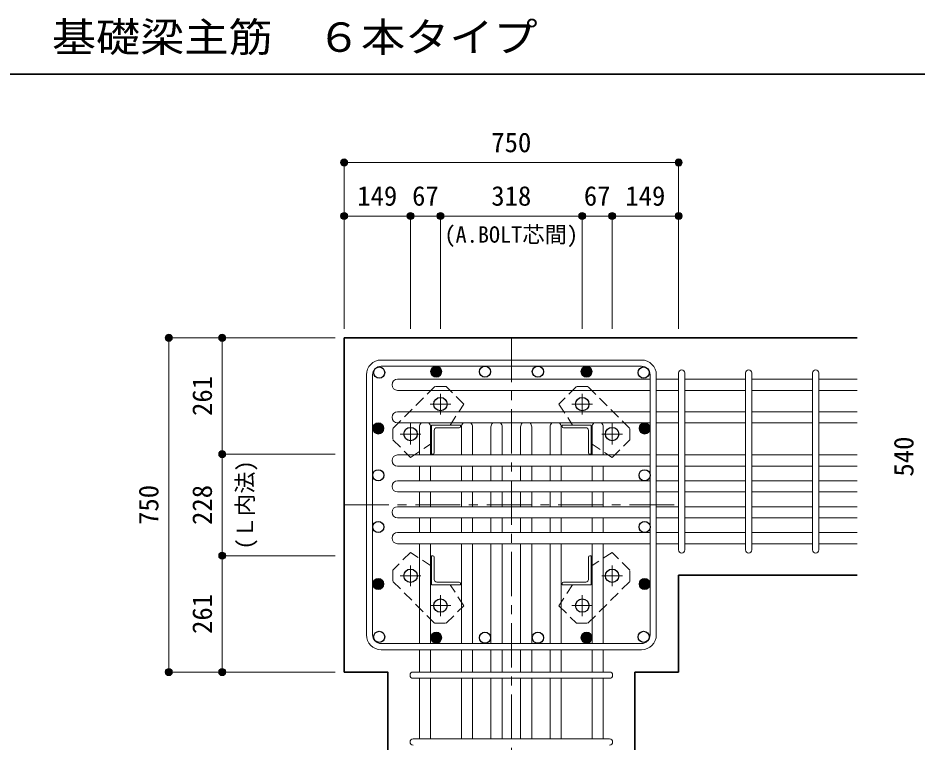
# Model space of a CAD drawing. Units: millimetres at full size, sheet at 1:20. Extents: x -3982 to 3969, y -2797 to 2801.
# Drawn here: x -628 to 1388, y -1647 to -22 of the extents above; entities that cross this region are included whole.
import ezdxf
from ezdxf.enums import TextEntityAlignment as Align

# ---------------------------------------------------------------- set-up
doc = ezdxf.new("R2010")
doc.units = ezdxf.units.MM
doc.header["$LTSCALE"] = 20
doc.header["$PDMODE"] = 32
doc.header["$PDSIZE"] = 12
doc.linetypes.add('CHAIN1', pattern=[8, 5, -1, 1, -1])
doc.linetypes.add('DASHED1', pattern=[1.8, 1.2, -0.6])
for name, color, linetype, lineweight in [('6-1_躯体線', 2, 'Continuous', 35), ('6-2_A.Bolt_', 4, 'Continuous', 9), ('6-3_柱型主筋', 4, 'Continuous', 9), ('6-4_フープ', 7, 'Continuous', 18), ('6-5_梁主筋', 7, 'Continuous', 18), ('6-6_S.T.P.', 7, 'Continuous', 18), ('6-7_文字', 7, 'Continuous', 18), ('6-9', 4, 'DASHED1', 9), ('6-D_寸法', 4, 'Continuous', 9), ('F-0_枠', 6, 'Continuous', 40)]:
    doc.layers.add(name, color=color, linetype=linetype, lineweight=lineweight)
doc.styles.add('ＭＳ ゴシック', font='')
doc.styles.get('ＭＳ ゴシック').set_extended_font_data('MS Gothic')

msp = doc.modelspace()

# ---------------------------------------------------------------- linework, layer by layer
at = {"layer": '6-1_躯体線'}
for p, q in [((103.29, -1489.67), (103.29, -739.67)), ((1253.29, -739.67), (103.29, -739.67)), ((1253.29, -1272.67), (853.29, -1272.67)), ((853.29, -1489.67), (853.29, -1272.67)), ((755.29, -1889.67), (755.29, -1489.67)), ((853.29, -1489.67), (755.29, -1489.67))]:
    msp.add_line(p, q, dxfattribs=at)
msp.add_lwpolyline([(201.29, -1889.67), (201.29, -1489.67), (103.29, -1489.67)], dxfattribs=at)
at = {"layer": '6-2_A.Bolt_', "linetype": 'CHAIN1'}
for p, q in [((319.29, -911.87), (319.29, -865.37)), ((637.29, -911.87), (637.29, -865.37)), ((342.49, -888.67), (295.99, -888.67)), ((614.09, -888.67), (660.59, -888.67)), ((252.29, -978.87), (252.29, -932.37)), ((704.29, -978.87), (704.29, -932.37)), ((275.49, -955.67), (228.99, -955.67)), ((681.09, -955.67), (727.59, -955.67)), ((252.29, -1250.47), (252.29, -1296.97)), ((704.29, -1250.47), (704.29, -1296.97)), ((275.49, -1273.67), (228.99, -1273.67)), ((681.09, -1273.67), (727.59, -1273.67)), ((319.29, -1317.47), (319.29, -1363.97)), ((637.29, -1317.47), (637.29, -1363.97)), ((342.49, -1340.67), (295.99, -1340.67)), ((614.09, -1340.67), (660.59, -1340.67))]:
    msp.add_line(p, q, dxfattribs=at)
at = {"layer": '6-2_A.Bolt_'}
for p, q in [((299.29, -1000.67), (299.29, -935.67)), ((364.29, -935.67), (299.29, -935.67)), ((311.29, -941.67), (361.29, -941.67)), ((364.29, -935.67), (364.29, -938.67)), ((592.29, -935.67), (592.29, -938.67)), ((592.29, -935.67), (657.29, -935.67)), ((645.29, -941.67), (595.29, -941.67)), ((657.29, -1000.67), (657.29, -935.67)), ((305.29, -947.67), (305.29, -997.67)), ((651.29, -947.67), (651.29, -997.67)), ((299.29, -1000.67), (302.29, -1000.67)), ((657.29, -1000.67), (654.29, -1000.67)), ((299.29, -1228.67), (302.29, -1228.67)), ((299.29, -1228.67), (299.29, -1293.67)), ((657.29, -1228.67), (654.29, -1228.67)), ((657.29, -1228.67), (657.29, -1293.67)), ((305.29, -1281.67), (305.29, -1231.67)), ((651.29, -1281.67), (651.29, -1231.67)), ((311.29, -1287.67), (361.29, -1287.67)), ((645.29, -1287.67), (595.29, -1287.67)), ((364.29, -1293.67), (299.29, -1293.67)), ((364.29, -1293.67), (364.29, -1290.67)), ((592.29, -1293.67), (592.29, -1290.67)), ((592.29, -1293.67), (657.29, -1293.67))]:
    msp.add_line(p, q, dxfattribs=at)
at = {"layer": '6-2_A.Bolt_', "color": 3, "lineweight": 25}
for centre in [(319.29, -888.67), (637.29, -888.67), (252.29, -955.67), (704.29, -955.67), (252.29, -1273.67), (704.29, -1273.67), (319.29, -1340.67), (637.29, -1340.67)]:
    msp.add_circle(centre, 15, dxfattribs=at)
at = {"layer": '6-2_A.Bolt_'}
for centre, radius, start, end in [((311.29, -947.67), 6, 90, 180), ((361.29, -938.67), 3, 270, 0), ((595.29, -938.67), 3, 180, 270), ((645.29, -947.67), 6, 0, 90), ((302.29, -997.67), 3, 270, 0), ((654.29, -997.67), 3, 180, 270), ((302.29, -1231.67), 3, 0, 90), ((654.29, -1231.67), 3, 90, 180), ((311.29, -1281.67), 6, 180, 270), ((361.29, -1290.67), 3, 0, 90), ((595.29, -1290.67), 3, 90, 180), ((645.29, -1281.67), 6, 270, 0)]:
    msp.add_arc(centre, radius, start, end, dxfattribs=at)
at = {"layer": '6-3_柱型主筋', "color": 3, "lineweight": 25}
for centre in [(182.02, -817.79), (419.18, -815.74), (537.76, -815.74), (774.92, -817.79), (179.97, -1048.17), (776.97, -1048.17), (179.97, -1164.17), (776.97, -1164.17), (182.02, -1410.69), (419.18, -1412.74), (537.76, -1412.74), (774.92, -1410.69)]:
    msp.add_circle(centre, 12.5, dxfattribs=at)
at = {"layer": '6-3_柱型主筋'}
for centre, radius in [((309.79, -815.74), 12.5), ((309.79, -815.74), 11), ((646.79, -815.74), 12.5), ((646.79, -815.74), 11), ((309.79, -815.74), 9.5), ((309.79, -815.74), 8), ((309.79, -815.74), 6.5), ((309.79, -815.74), 5), ((309.79, -815.74), 3.5), ((309.79, -815.74), 2), ((309.79, -815.74), 0.5), ((646.79, -815.74), 9.5), ((646.79, -815.74), 8), ((646.79, -815.74), 6.5), ((646.79, -815.74), 5), ((646.79, -815.74), 3.5), ((646.79, -815.74), 2), ((646.79, -815.74), 0.5), ((179.97, -943.17), 12.5), ((179.97, -943.17), 11), ((179.97, -943.17), 9.5), ((179.97, -943.17), 8), ((179.97, -943.17), 6.5), ((179.97, -943.17), 5), ((179.97, -943.17), 3.5), ((179.97, -943.17), 2), ((179.97, -943.17), 0.5), ((776.97, -943.17), 12.5), ((776.97, -943.17), 11), ((776.97, -943.17), 9.5), ((776.97, -943.17), 8), ((776.97, -943.17), 6.5), ((776.97, -943.17), 5), ((776.97, -943.17), 3.5), ((776.97, -943.17), 2), ((776.97, -943.17), 0.5), ((179.97, -1292.11), 12.5), ((179.97, -1292.11), 11), ((179.97, -1292.11), 9.5), ((179.97, -1292.11), 8), ((179.97, -1292.11), 6.5), ((179.97, -1292.11), 5), ((179.97, -1292.11), 3.5), ((776.97, -1292.11), 12.5), ((776.97, -1292.11), 11), ((776.97, -1292.11), 9.5), ((776.97, -1292.11), 8), ((776.97, -1292.11), 6.5), ((776.97, -1292.11), 5), ((776.97, -1292.11), 3.5), ((179.97, -1292.11), 2), ((179.97, -1292.11), 0.5), ((776.97, -1292.11), 2), ((776.97, -1292.11), 0.5), ((309.79, -1412.74), 12.5), ((309.79, -1412.74), 11), ((309.79, -1412.74), 9.5), ((309.79, -1412.74), 8), ((309.79, -1412.74), 6.5), ((309.79, -1412.74), 5), ((309.79, -1412.74), 3.5), ((309.79, -1412.74), 2), ((646.79, -1412.74), 12.5), ((646.79, -1412.74), 11), ((646.79, -1412.74), 9.5), ((646.79, -1412.74), 8), ((646.79, -1412.74), 6.5), ((646.79, -1412.74), 5), ((646.79, -1412.74), 3.5), ((646.79, -1412.74), 2), ((309.79, -1412.74), 0.5), ((646.79, -1412.74), 0.5)]:
    msp.add_circle(centre, radius, dxfattribs=at)
at = {"layer": '6-4_フープ'}
for p, q in [((769.79, -789.67), (186.79, -789.67)), ((769.79, -803.67), (186.79, -803.67)), ((153.29, -1406.17), (153.29, -823.17)), ((167.29, -1406.17), (167.29, -823.17)), ((789.29, -1406.17), (789.29, -823.17)), ((803.29, -1406.17), (803.29, -823.17)), ((769.79, -1425.67), (186.79, -1425.67)), ((769.79, -1439.67), (186.79, -1439.67))]:
    msp.add_line(p, q, dxfattribs=at)
for centre, radius, start, end in [((186.79, -823.17), 33.5, 90, 180), ((186.79, -823.17), 19.5, 90, 180), ((769.79, -823.17), 33.5, 0, 90), ((769.79, -823.17), 19.5, 0, 90), ((186.79, -1406.17), 33.5, 180, 270), ((186.79, -1406.17), 19.5, 180, 270), ((769.79, -1406.17), 33.5, 270, 0), ((769.79, -1406.17), 19.5, 270, 0)]:
    msp.add_arc(centre, radius, start, end, dxfattribs=at)
at = {"layer": '6-5_梁主筋'}
for p, q in [((223.29, -832.72), (789.29, -832.72)), ((853.29, -832.72), (803.29, -832.72)), ((1003.29, -832.72), (867.29, -832.72)), ((1153.29, -832.72), (1017.29, -832.72)), ((1253.29, -832.72), (1167.29, -832.72)), ((223.29, -857.72), (789.29, -857.72)), ((853.29, -857.72), (803.29, -857.72)), ((1003.29, -857.72), (867.29, -857.72)), ((1153.29, -857.72), (1017.29, -857.72)), ((1253.29, -857.72), (1167.29, -857.72)), ((223.29, -905.67), (789.29, -905.67)), ((853.29, -905.67), (803.29, -905.67)), ((1003.29, -905.67), (867.29, -905.67)), ((1153.29, -905.67), (1017.29, -905.67)), ((1253.29, -905.67), (1167.29, -905.67)), ((223.29, -930.67), (789.29, -930.67)), ((272.29, -939.67), (272.29, -1002.67)), ((297.29, -939.67), (297.29, -1002.67)), ((366.29, -939.67), (366.29, -1002.67)), ((391.29, -939.67), (391.29, -1002.67)), ((432.62, -939.67), (432.62, -1002.67)), ((457.62, -939.67), (457.62, -1002.67)), ((498.96, -939.67), (498.96, -1002.67)), ((523.96, -939.67), (523.96, -1002.67)), ((565.29, -939.67), (565.29, -1002.67)), ((590.29, -939.67), (590.29, -1002.67)), ((659.29, -939.67), (659.29, -1002.67)), ((684.29, -939.67), (684.29, -1002.67)), ((853.29, -930.67), (803.29, -930.67)), ((1003.29, -930.67), (867.29, -930.67)), ((1153.29, -930.67), (1017.29, -930.67)), ((1253.29, -930.67), (1167.29, -930.67)), ((223.29, -1002.67), (789.29, -1002.67)), ((853.29, -1002.67), (803.29, -1002.67)), ((1003.29, -1002.67), (867.29, -1002.67)), ((1153.29, -1002.67), (1017.29, -1002.67)), ((1253.29, -1002.67), (1167.29, -1002.67)), ((223.29, -1027.67), (789.29, -1027.67)), ((272.29, -1027.67), (272.29, -1060.67)), ((297.29, -1027.67), (297.29, -1060.67)), ((366.29, -1060.67), (366.29, -1027.67)), ((391.29, -1060.67), (391.29, -1027.67)), ((432.62, -1060.67), (432.62, -1027.67)), ((457.62, -1060.67), (457.62, -1027.67)), ((498.96, -1060.67), (498.96, -1027.67)), ((523.96, -1060.67), (523.96, -1027.67)), ((565.29, -1060.67), (565.29, -1027.67)), ((590.29, -1060.67), (590.29, -1027.67)), ((659.29, -1060.67), (659.29, -1027.67)), ((684.29, -1060.67), (684.29, -1027.67)), ((853.29, -1027.67), (803.29, -1027.67)), ((1003.29, -1027.67), (867.29, -1027.67)), ((1153.29, -1027.67), (1017.29, -1027.67)), ((1253.29, -1027.67), (1167.29, -1027.67)), ((223.29, -1060.67), (789.29, -1060.67)), ((853.29, -1060.67), (803.29, -1060.67)), ((1003.29, -1060.67), (867.29, -1060.67)), ((1153.29, -1060.67), (1017.29, -1060.67)), ((1253.29, -1060.67), (1167.29, -1060.67)), ((223.29, -1085.67), (789.29, -1085.67)), ((272.29, -1085.67), (272.29, -1118.67)), ((297.29, -1085.67), (297.29, -1118.67)), ((366.29, -1085.67), (366.29, -1118.67)), ((391.29, -1085.67), (391.29, -1118.67)), ((432.62, -1085.67), (432.62, -1118.67)), ((457.62, -1085.67), (457.62, -1118.67)), ((498.96, -1085.67), (498.96, -1118.67)), ((523.96, -1085.67), (523.96, -1118.67)), ((565.29, -1085.67), (565.29, -1118.67)), ((590.29, -1085.67), (590.29, -1118.67)), ((659.29, -1085.67), (659.29, -1118.67)), ((684.29, -1085.67), (684.29, -1118.67)), ((853.29, -1085.67), (803.29, -1085.67)), ((1003.29, -1085.67), (867.29, -1085.67)), ((1153.29, -1085.67), (1017.29, -1085.67)), ((1253.29, -1085.67), (1167.29, -1085.67)), ((223.29, -1118.67), (789.29, -1118.67)), ((853.29, -1118.67), (803.29, -1118.67)), ((1003.29, -1118.67), (867.29, -1118.67)), ((1153.29, -1118.67), (1017.29, -1118.67)), ((1253.29, -1118.67), (1167.29, -1118.67)), ((223.29, -1143.67), (789.29, -1143.67)), ((272.29, -1143.67), (272.29, -1176.67)), ((297.29, -1143.67), (297.29, -1176.67)), ((366.29, -1143.67), (366.29, -1176.67)), ((391.29, -1143.67), (391.29, -1176.67)), ((432.62, -1143.67), (432.62, -1176.67)), ((457.62, -1143.67), (457.62, -1176.67)), ((498.96, -1143.67), (498.96, -1176.67)), ((523.96, -1143.67), (523.96, -1176.67)), ((565.29, -1143.67), (565.29, -1176.67)), ((590.29, -1143.67), (590.29, -1176.67)), ((659.29, -1143.67), (659.29, -1176.67)), ((684.29, -1143.67), (684.29, -1176.67)), ((853.29, -1143.67), (803.29, -1143.67)), ((1003.29, -1143.67), (867.29, -1143.67)), ((1153.29, -1143.67), (1017.29, -1143.67)), ((1253.29, -1143.67), (1167.29, -1143.67)), ((223.29, -1176.67), (789.29, -1176.67)), ((853.29, -1176.67), (803.29, -1176.67)), ((1003.29, -1176.67), (867.29, -1176.67)), ((1153.29, -1176.67), (1017.29, -1176.67)), ((1253.29, -1176.67), (1167.29, -1176.67)), ((223.29, -1201.67), (789.29, -1201.67)), ((272.29, -1201.67), (272.29, -1425.67)), ((297.29, -1201.67), (297.29, -1425.67)), ((366.29, -1201.67), (366.29, -1425.67)), ((391.29, -1201.67), (391.29, -1425.67)), ((432.62, -1201.67), (432.62, -1425.67)), ((457.62, -1201.67), (457.62, -1425.67)), ((498.96, -1201.67), (498.96, -1425.67)), ((523.96, -1201.67), (523.96, -1425.67)), ((565.29, -1201.67), (565.29, -1425.67)), ((590.29, -1201.67), (590.29, -1425.67)), ((659.29, -1201.67), (659.29, -1425.67)), ((684.29, -1201.67), (684.29, -1425.67)), ((853.29, -1201.67), (803.29, -1201.67)), ((1003.29, -1201.67), (867.29, -1201.67)), ((1153.29, -1201.67), (1017.29, -1201.67)), ((1253.29, -1201.67), (1167.29, -1201.67)), ((272.29, -1439.67), (272.29, -1489.67)), ((297.29, -1439.67), (297.29, -1489.67)), ((366.29, -1439.67), (366.29, -1489.67)), ((391.29, -1439.67), (391.29, -1489.67)), ((432.62, -1439.67), (432.62, -1489.67)), ((457.62, -1439.67), (457.62, -1489.67)), ((498.96, -1439.67), (498.96, -1489.67)), ((523.96, -1439.67), (523.96, -1489.67)), ((565.29, -1439.67), (565.29, -1489.67)), ((590.29, -1439.67), (590.29, -1489.67)), ((659.29, -1439.67), (659.29, -1489.67)), ((684.29, -1439.67), (684.29, -1489.67)), ((272.29, -1503.67), (272.29, -1639.67)), ((297.29, -1503.67), (297.29, -1639.67)), ((366.29, -1503.67), (366.29, -1639.67)), ((391.29, -1503.67), (391.29, -1639.67)), ((432.62, -1503.67), (432.62, -1639.67)), ((457.62, -1503.67), (457.62, -1639.67)), ((498.96, -1503.67), (498.96, -1639.67)), ((523.96, -1503.67), (523.96, -1639.67)), ((565.29, -1503.67), (565.29, -1639.67)), ((590.29, -1503.67), (590.29, -1639.67)), ((659.29, -1503.67), (659.29, -1639.67)), ((684.29, -1503.67), (684.29, -1639.67))]:
    msp.add_line(p, q, dxfattribs=at)
for centre, start, end in [((223.29, -845.22), 90, 180), ((223.29, -845.22), 180, 270), ((223.29, -918.17), 90, 180), ((223.29, -918.17), 180, 270), ((284.79, -939.67), 133.94615, 180), ((284.79, -939.67), 0, 46.05385), ((378.79, -939.67), 133.94615, 180), ((378.79, -939.67), 0, 46.05385), ((445.12, -939.67), 133.94615, 180), ((445.12, -939.67), 0, 46.05385), ((511.46, -939.67), 133.94615, 180), ((511.46, -939.67), 0, 46.05385), ((577.79, -939.67), 133.94615, 180), ((577.79, -939.67), 0, 46.05385), ((671.79, -939.67), 133.94615, 180), ((671.79, -939.67), 0, 46.05385), ((223.29, -1015.17), 90, 180), ((223.29, -1015.17), 180, 270), ((223.29, -1073.17), 90, 180), ((223.29, -1073.17), 180, 270), ((223.29, -1131.17), 90, 180), ((223.29, -1131.17), 180, 270), ((223.29, -1189.17), 90, 180), ((223.29, -1189.17), 180, 270)]:
    msp.add_arc(centre, 12.5, start, end, dxfattribs=at)
at = {"layer": '6-6_S.T.P.'}
for p, q in [((853.29, -1215.67), (853.29, -818.72)), ((853.29, -1215.67), (853.29, -819.11)), ((853.29, -1215.67), (853.29, -819.11)), ((853.29, -1215.67), (853.29, -819.11)), ((867.29, -1215.67), (867.29, -818.72)), ((867.29, -1215.67), (867.29, -819.11)), ((867.29, -1215.67), (867.29, -819.11)), ((867.29, -1215.67), (867.29, -819.11)), ((1003.29, -1215.67), (1003.29, -818.72)), ((1017.29, -1215.67), (1017.29, -818.72)), ((1153.29, -1215.67), (1153.29, -818.72)), ((1167.29, -1215.67), (1167.29, -818.72)), ((258.29, -1489.67), (697.9, -1489.67)), ((258.29, -1503.67), (697.9, -1503.67)), ((258.29, -1639.67), (697.9, -1639.67))]:
    msp.add_line(p, q, dxfattribs=at)
for centre, start, end in [((860.29, -818.72), 0, 180), ((860.29, -818.72), 0, 180), ((860.29, -818.72), 0, 180), ((860.29, -818.72), 0, 180), ((1010.29, -818.72), 0, 180), ((1160.29, -818.72), 0, 180), ((860.29, -1215.67), 180, 0), ((860.29, -1215.67), 180, 0), ((860.29, -1215.67), 180, 0), ((860.29, -1215.67), 180, 0), ((1010.29, -1215.67), 180, 0), ((1160.29, -1215.67), 180, 0), ((258.29, -1496.67), 90, 270), ((258.29, -1496.67), 90, 270), ((258.29, -1496.67), 90, 270), ((258.29, -1496.67), 90, 270), ((698.29, -1496.67), 270, 90), ((698.29, -1496.67), 270, 90), ((698.29, -1496.67), 270, 90), ((698.29, -1496.67), 270, 90), ((258.29, -1646.67), 90, 270), ((698.29, -1646.67), 270, 90)]:
    msp.add_arc(centre, 7, start, end, dxfattribs=at)
at = {"layer": '6-9'}
for p, q in [((306.59, -848.97), (212.59, -943.07)), ((332.09, -848.97), (306.59, -848.97)), ((371.69, -888.57), (332.09, -848.97)), ((624.49, -848.97), (584.89, -888.57)), ((649.89, -848.97), (624.49, -848.97)), ((743.99, -942.97), (649.89, -848.97)), ((340.91, -935.67), (371.69, -888.57)), ((584.89, -888.57), (615.67, -935.67)), ((212.59, -943.07), (212.59, -968.47)), ((743.99, -968.47), (743.99, -942.97)), ((212.59, -968.47), (252.19, -1008.07)), ((252.19, -1008.07), (299.29, -977.29)), ((657.29, -977.29), (704.39, -1008.07)), ((704.39, -1008.07), (743.99, -968.47)), ((252.19, -1221.27), (212.59, -1260.87)), ((299.29, -1252.05), (252.19, -1221.27)), ((704.39, -1221.27), (657.29, -1252.05)), ((743.99, -1260.87), (704.39, -1221.27)), ((212.59, -1260.87), (212.59, -1286.37)), ((743.99, -1286.27), (743.99, -1260.87)), ((212.59, -1286.37), (306.69, -1380.37)), ((649.99, -1380.37), (743.99, -1286.27)), ((371.69, -1340.77), (340.91, -1293.67)), ((615.67, -1293.67), (584.89, -1340.77)), ((332.09, -1380.37), (371.69, -1340.77)), ((584.89, -1340.77), (624.49, -1380.37)), ((306.69, -1380.37), (332.09, -1380.37)), ((624.49, -1380.37), (649.99, -1380.37))]:
    msp.add_line(p, q, dxfattribs=at)
at = {"layer": '6-D_寸法'}
for p, q in [((103.29, -346.65), (853.29, -346.65)), ((853.29, -346.65), (853.29, -466.65)), ((103.29, -466.65), (252.29, -466.65)), ((252.29, -466.65), (252.29, -719.67)), ((252.29, -466.65), (319.29, -466.65)), ((319.29, -466.65), (319.29, -719.67)), ((319.29, -466.65), (637.29, -466.65)), ((637.29, -466.65), (637.29, -719.67)), ((637.29, -466.65), (704.29, -466.65)), ((704.29, -466.65), (704.29, -719.67)), ((704.29, -466.65), (853.29, -466.65)), ((853.29, -466.65), (853.29, -719.67)), ((-289.74, -739.67), (-169.74, -739.67)), ((-289.74, -739.67), (-289.74, -1489.67)), ((-169.74, -739.67), (83.29, -739.67)), ((-169.74, -1000.67), (-169.74, -739.67)), ((-169.74, -1000.67), (83.29, -1000.67)), ((-169.74, -1228.67), (-169.74, -1000.67)), ((-169.74, -1228.67), (83.29, -1228.67)), ((-169.74, -1489.67), (-169.74, -1228.67))]:
    msp.add_line(p, q, dxfattribs=at)
at = {"layer": '6-D_寸法', "linetype": 'CHAIN1'}
for p, q in [((478.29, -739.67), (478.29, -1889.67)), ((103.29, -1114.67), (853.29, -1114.67))]:
    msp.add_line(p, q, dxfattribs=at)
at = {"layer": '6-D_寸法'}
for points in [[(103.29, -346.65), (103.29, -466.65), (103.29, -719.67)], [(-289.74, -1489.67), (-169.74, -1489.67), (83.29, -1489.67)]]:
    msp.add_lwpolyline(points, dxfattribs=at)
for centre, radius in [((103.29, -346.65), 8), ((103.29, -346.65), 7.2), ((103.29, -346.65), 6.4), ((103.29, -346.65), 5.6), ((103.29, -346.65), 4.8), ((853.29, -346.65), 8), ((853.29, -346.65), 7.2), ((853.29, -346.65), 6.4), ((853.29, -346.65), 5.6), ((853.29, -346.65), 4.8), ((103.29, -346.65), 4), ((103.29, -346.65), 3.2), ((103.29, -346.65), 2.4), ((103.29, -346.65), 1.6), ((103.29, -346.65), 0.8), ((853.29, -346.65), 4), ((853.29, -346.65), 3.2), ((853.29, -346.65), 2.4), ((853.29, -346.65), 1.6), ((853.29, -346.65), 0.8), ((103.29, -466.65), 8), ((103.29, -466.65), 7.2), ((103.29, -466.65), 6.4), ((103.29, -466.65), 5.6), ((103.29, -466.65), 4.8), ((103.29, -466.65), 4), ((103.29, -466.65), 3.2), ((252.29, -466.65), 8), ((252.29, -466.65), 7.2), ((252.29, -466.65), 6.4), ((252.29, -466.65), 5.6), ((252.29, -466.65), 4.8), ((252.29, -466.65), 4), ((252.29, -466.65), 3.2), ((319.29, -466.65), 8), ((319.29, -466.65), 7.2), ((319.29, -466.65), 6.4), ((319.29, -466.65), 5.6), ((319.29, -466.65), 4.8), ((319.29, -466.65), 4), ((319.29, -466.65), 3.2), ((637.29, -466.65), 8), ((637.29, -466.65), 7.2), ((637.29, -466.65), 6.4), ((637.29, -466.65), 5.6), ((637.29, -466.65), 4.8), ((637.29, -466.65), 4), ((637.29, -466.65), 3.2), ((704.29, -466.65), 8), ((704.29, -466.65), 7.2), ((704.29, -466.65), 6.4), ((704.29, -466.65), 5.6), ((704.29, -466.65), 4.8), ((704.29, -466.65), 4), ((704.29, -466.65), 3.2), ((853.29, -466.65), 8), ((853.29, -466.65), 7.2), ((853.29, -466.65), 6.4), ((853.29, -466.65), 5.6), ((853.29, -466.65), 4.8), ((853.29, -466.65), 4), ((853.29, -466.65), 3.2), ((103.29, -466.65), 2.4), ((103.29, -466.65), 1.6), ((103.29, -466.65), 0.8), ((252.29, -466.65), 2.4), ((252.29, -466.65), 1.6), ((252.29, -466.65), 0.8), ((319.29, -466.65), 2.4), ((319.29, -466.65), 1.6), ((319.29, -466.65), 0.8), ((637.29, -466.65), 2.4), ((637.29, -466.65), 1.6), ((637.29, -466.65), 0.8), ((704.29, -466.65), 2.4), ((704.29, -466.65), 1.6), ((704.29, -466.65), 0.8), ((853.29, -466.65), 2.4), ((853.29, -466.65), 1.6), ((853.29, -466.65), 0.8), ((-289.74, -739.67), 8), ((-289.74, -739.67), 7.2), ((-289.74, -739.67), 6.4), ((-289.74, -739.67), 5.6), ((-289.74, -739.67), 4.8), ((-289.74, -739.67), 4), ((-289.74, -739.67), 3.2), ((-289.74, -739.67), 2.4), ((-289.74, -739.67), 1.6), ((-289.74, -739.67), 0.8), ((-169.74, -739.67), 8), ((-169.74, -739.67), 7.2), ((-169.74, -739.67), 6.4), ((-169.74, -739.67), 5.6), ((-169.74, -739.67), 4.8), ((-169.74, -739.67), 4), ((-169.74, -739.67), 3.2), ((-169.74, -739.67), 2.4), ((-169.74, -739.67), 1.6), ((-169.74, -739.67), 0.8), ((-169.74, -1000.67), 8), ((-169.74, -1000.67), 7.2), ((-169.74, -1000.67), 6.4), ((-169.74, -1000.67), 5.6), ((-169.74, -1000.67), 4.8), ((-169.74, -1000.67), 4), ((-169.74, -1000.67), 3.2), ((-169.74, -1000.67), 2.4), ((-169.74, -1000.67), 1.6), ((-169.74, -1000.67), 0.8), ((-169.74, -1228.67), 8), ((-169.74, -1228.67), 7.2), ((-169.74, -1228.67), 6.4), ((-169.74, -1228.67), 5.6), ((-169.74, -1228.67), 4.8), ((-169.74, -1228.67), 4), ((-169.74, -1228.67), 3.2), ((-169.74, -1228.67), 2.4), ((-169.74, -1228.67), 1.6), ((-169.74, -1228.67), 0.8), ((-289.74, -1489.67), 8), ((-289.74, -1489.67), 7.2), ((-289.74, -1489.67), 6.4), ((-289.74, -1489.67), 5.6), ((-289.74, -1489.67), 4.8), ((-289.74, -1489.67), 4), ((-289.74, -1489.67), 3.2), ((-289.74, -1489.67), 2.4), ((-289.74, -1489.67), 1.6), ((-289.74, -1489.67), 0.8), ((-169.74, -1489.67), 8), ((-169.74, -1489.67), 7.2), ((-169.74, -1489.67), 6.4), ((-169.74, -1489.67), 5.6), ((-169.74, -1489.67), 4.8), ((-169.74, -1489.67), 4), ((-169.74, -1489.67), 3.2), ((-169.74, -1489.67), 2.4), ((-169.74, -1489.67), 1.6), ((-169.74, -1489.67), 0.8)]:
    msp.add_circle(centre, radius, dxfattribs=at)
at = {"layer": '6-D_寸法', "color": 7}
for p in [(103.29, -346.65), (853.29, -346.65), (103.29, -466.65), (252.29, -466.65), (319.29, -466.65), (637.29, -466.65), (704.29, -466.65), (853.29, -466.65), (-289.74, -739.67), (-169.74, -739.67), (-169.74, -1000.67), (-169.74, -1228.67), (-289.74, -1489.67), (-169.74, -1489.67)]:
    msp.add_point(p, dxfattribs=at)
at = {"layer": 'F-0_枠', "color": 2, "lineweight": 35}
msp.add_line((-3981.92, -148.03), (2482.4, -148.03), dxfattribs=at)

# ---------------------------------------------------------------- texts
at = {"layer": '6-7_文字', "color": 2, "style": 'ＭＳ ゴシック', "width": 1.1}
msp.add_text('\u3000\u3000基礎梁主筋\u3000６本タイプ', height=65.98, dxfattribs=at).set_placement((-749.76, -118.03), align=Align.BOTTOM_LEFT)
at = {"layer": '6-D_寸法', "style": 'ＭＳ ゴシック'}
for s, height, p in [('750', 43.99, (433.29, -336.65)), ('149', 43.99, (132.79, -456.65)), ('67', 43.99, (255.79, -456.65)), ('318', 43.99, (433.29, -456.65)), ('67', 43.99, (640.79, -456.65)), ('149', 43.99, (733.79, -456.65)), ('(A.BOLT芯間)', 36.66, (328.29, -537.38))]:
    msp.add_text(s, height=height, dxfattribs=at).set_placement(p, align=Align.BOTTOM_LEFT)
for s, height, p in [('261', 43.99, (-179.74, -915.17)), ('540', 43.99, (1392.96, -1051.17)), ('(Ｌ内法)', 36.66, (-89.52, -1214.67)), ('750', 43.99, (-299.74, -1159.67)), ('228', 43.99, (-179.74, -1159.67)), ('261', 43.99, (-179.74, -1404.17))]:
    msp.add_text(s, height=height, rotation=90, dxfattribs=at).set_placement(p, align=Align.BOTTOM_LEFT)

doc.saveas('drawing.dxf')
